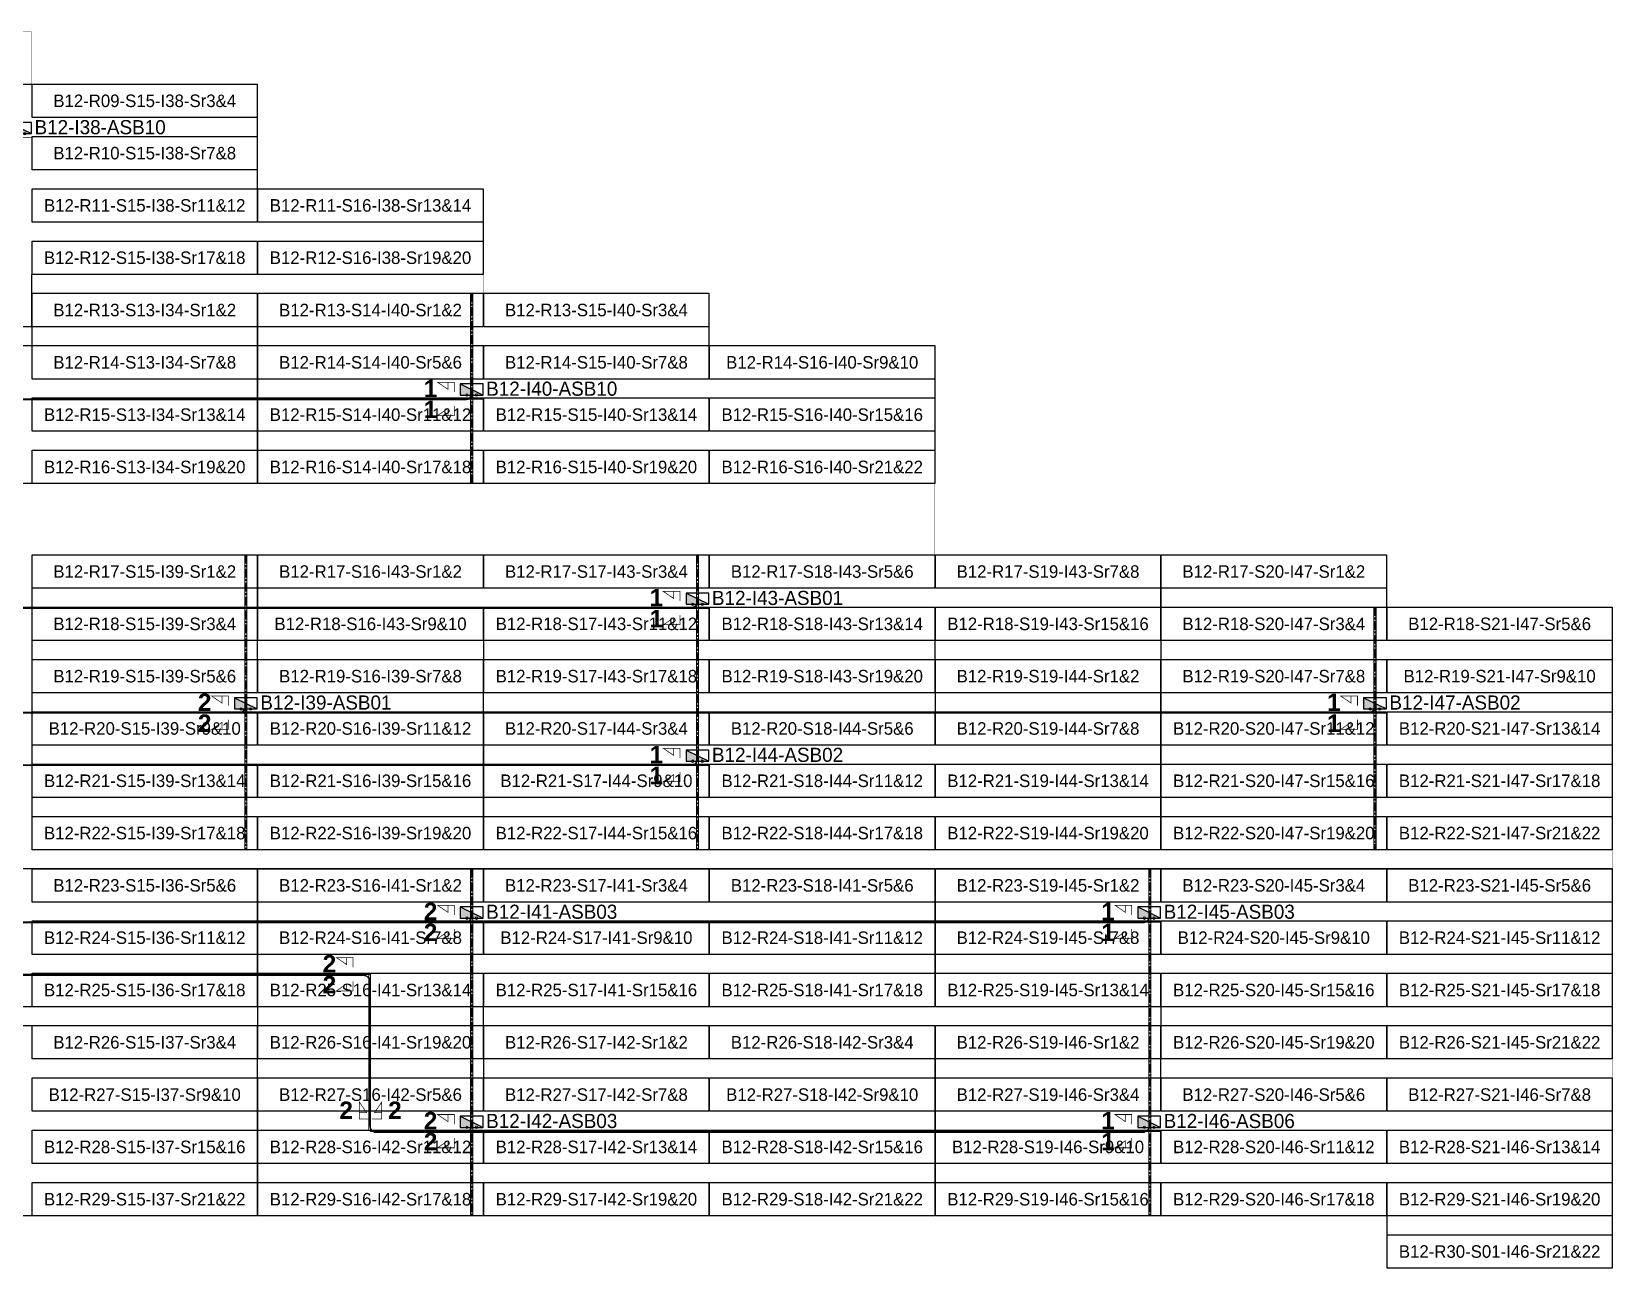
# Model space of a CAD drawing. Header units: metres. Extents: x 529297 to 529977, y 2674414 to 2674644.
# Drawn here: x 529750.7 to 529977.5, y 2674414.3 to 2674591.6 of the extents above; entities that cross this region are included whole.
import ezdxf
from ezdxf.enums import TextEntityAlignment as Align

# ---------------------------------------------------------------- set-up
doc = ezdxf.new("R2010")
doc.units = ezdxf.units.M
doc.linetypes.add('CENTER', pattern=[2, 1.25, -0.25, 0.25, -0.25])
doc.layers.add('Boundary-12.5 MW Block', color=6, linetype='Continuous', lineweight=9)
doc.layers.add('PILE', color=1, linetype='Continuous', lineweight=15)
for name, color, linetype in [('DC Trench BL-12', 40, 'Continuous'), ('E-Inverter Grouping', 2, 'Continuous'), ('Inverter Block-12', 7, 'Continuous'), ('LT Cable(AG) INV to LT Panel BL-12', 2, 'Continuous'), ('Messenger Wire Block-12 (Master Path)', 30, 'Continuous'), ('Messenger Wire Block-12 (MW Path)', 191, 'Continuous'), ('MMS Table Block-12', 8, 'Continuous'), ('Plan Line - DC BL-12', 40, 'Continuous'), ('Section Marking BL-12', 2, 'Continuous')]:
    doc.layers.add(name, color=color, linetype=linetype)
doc.styles.add('BoldTextStyle', font='arialbd.ttf')
doc.styles.get("Standard").update_dxf_attribs({"font": 'Adani Regular.ttf'})

# ---------------------------------------------------------------- blocks, each defined once
blk = doc.blocks.new('MMS Table (32.292 x 4.788)')
at = {"color": 0}
blk.add_lwpolyline([(0, -0.002), (0, 4.786), (32.292, 4.786), (32.292, -0.002)], close=True, dxfattribs=at)
at = {"color": 7}
blk.add_attdef('ID1', text='', height=1.8, dxfattribs=at).set_placement((16.146, 2.392), align=Align.MIDDLE_CENTER)
blk = doc.blocks.new('Inverter Block')
h = blk.add_hatch(color=0)
h.dxf.hatch_style = 1
h.paths.add_polyline_path([(-1.46, 2.27), (-1.46, 0.85), (1.46, 0.85)])
at = {"color": 0}
blk.add_lwpolyline([(1.46, 2.27), (-1.46, 2.27), (-1.46, 0.85), (1.46, 0.85)], close=True, dxfattribs=at)
blk.add_lwpolyline([(-1.46, 2.27), (1.46, 0.85)], dxfattribs=at)
at = {"layer": 'PILE'}
for centre in [(-0.61, 0.85), (0.61, 0.85)]:
    blk.add_circle(centre, 0.156, dxfattribs=at)
at = {"color": 7}
blk.add_attdef('ID', (-1.46, 3.01), '', height=1.8, dxfattribs=at)

msp = doc.modelspace()

# ---------------------------------------------------------------- linework, layer by layer
at = {"layer": 'Boundary-12.5 MW Block', "const_width": 0.05}
msp.add_lwpolyline([(529718.3, 2674591.58), (529750.69, 2674591.58), (529750.69, 2674584.08), (529783.08, 2674584.08), (529783.08, 2674569.08), (529815.48, 2674569.08), (529815.48, 2674554.08), (529847.87, 2674554.08), (529847.87, 2674546.58), (529880.26, 2674546.58), (529880.26, 2674516.58), (529945.04, 2674516.58), (529945.04, 2674509.08), (529977.44, 2674509.08), (529977.44, 2674414.29), (529945.14, 2674414.29), (529945.14, 2674421.79), (529297.3, 2674421.79)], dxfattribs=at)
at = {"layer": 'DC Trench BL-12', "color": 40, "const_width": 0.15}
for points in [[(529813.99, 2674554.08), (529813.69, 2674554.08), (529813.69, 2674526.79), (529813.99, 2674526.79)], [(529781.59, 2674516.58), (529781.29, 2674516.58), (529781.29, 2674474.29), (529781.59, 2674474.29)], [(529846.38, 2674516.58), (529846.08, 2674516.58), (529846.08, 2674474.29), (529846.38, 2674474.29)], [(529943.55, 2674509.08), (529943.25, 2674509.08), (529943.25, 2674474.29), (529943.55, 2674474.29)], [(529813.99, 2674471.58), (529813.69, 2674471.58), (529813.69, 2674421.79), (529813.99, 2674421.79)], [(529911.26, 2674471.58), (529910.96, 2674471.58), (529910.96, 2674421.79), (529911.26, 2674421.79)]]:
    msp.add_lwpolyline(points, close=True, dxfattribs=at)
at = {"layer": 'E-Inverter Grouping'}
for points in [[(529783.08, 2674584.08), (529783.08, 2674569.08), (529815.48, 2674569.08), (529815.48, 2674556.79), (529750.69, 2674556.79), (529750.69, 2674549.29), (529718.4, 2674549.29), (529718.4, 2674584.08)], [(529847.87, 2674546.58), (529880.26, 2674546.58), (529880.26, 2674526.79), (529783.18, 2674526.79), (529783.18, 2674554.08), (529847.87, 2674554.08)], [(529945.04, 2674509.08), (529977.44, 2674509.08), (529977.44, 2674474.29), (529912.75, 2674474.29), (529912.75, 2674516.58), (529945.04, 2674516.58)], [(529977.44, 2674444.29), (529912.75, 2674444.29), (529912.75, 2674451.79), (529880.36, 2674451.79), (529880.36, 2674471.58), (529977.44, 2674471.58)], [(529783.08, 2674421.79), (529686.01, 2674421.79), (529686.01, 2674441.58), (529718.4, 2674441.58), (529718.4, 2674449.08), (529783.08, 2674449.08)], [(529880.26, 2674421.79), (529783.18, 2674421.79), (529783.18, 2674441.58), (529815.58, 2674441.58), (529815.58, 2674449.08), (529880.26, 2674449.08)], [(529880.26, 2674421.79), (529783.18, 2674421.79), (529783.18, 2674441.58), (529815.58, 2674441.58), (529815.58, 2674449.08), (529880.26, 2674449.08)], [(529977.44, 2674414.29), (529945.14, 2674414.29), (529945.14, 2674421.79), (529880.36, 2674421.79), (529880.36, 2674449.08), (529912.65, 2674449.08), (529912.65, 2674441.58), (529977.44, 2674441.58)]]:
    msp.add_lwpolyline(points, close=True, dxfattribs=at)
at = {"layer": 'E-Inverter Grouping', "color": 3}
for points in [[(529783.08, 2674526.79), (529686.01, 2674526.79), (529686.01, 2674546.58), (529750.79, 2674546.58), (529750.79, 2674554.08), (529783.08, 2674554.08)], [(529783.08, 2674501.58), (529815.48, 2674501.58), (529815.48, 2674474.29), (529750.79, 2674474.29), (529750.79, 2674516.58), (529783.08, 2674516.58)], [(529912.65, 2674516.58), (529912.65, 2674504.29), (529880.26, 2674504.29), (529880.26, 2674496.79), (529815.58, 2674496.79), (529815.58, 2674504.29), (529783.18, 2674504.29), (529783.18, 2674516.58)], [(529912.65, 2674474.29), (529815.58, 2674474.29), (529815.58, 2674494.08), (529880.36, 2674494.08), (529880.36, 2674501.58), (529912.65, 2674501.58)], [(529686.01, 2674471.58), (529783.08, 2674471.58), (529783.08, 2674451.79), (529718.3, 2674451.79), (529718.3, 2674444.29), (529686.01, 2674444.29)], [(529783.18, 2674471.58), (529880.26, 2674471.58), (529880.26, 2674451.79), (529815.48, 2674451.79), (529815.48, 2674444.29), (529783.18, 2674444.29)]]:
    msp.add_lwpolyline(points, close=True, dxfattribs=at)
at = {"layer": 'LT Cable(AG) INV to LT Panel BL-12', "color": 5}
for points in [[(529584.52, 2674542.42), (529581.01, 2674542.42, -0.414214), (529580.11, 2674543.32), (529580.11, 2674546.31, 0.221878), (529579.79, 2674547), (529573.17, 2674552.55, -0.221878), (529572.85, 2674553.24), (529572.85, 2674554.98, 0.020432), (529572.84, 2674555.05), (529572.75, 2674556.21, -0.020432), (529572.75, 2674556.28), (529572.75, 2674560.44, -0.414214), (529573.65, 2674561.34), (529621.93, 2674561.34, -0.414214), (529622.83, 2674560.44), (529622.83, 2674539.74, 0.414214), (529623.73, 2674538.84), (529812.94, 2674538.84, 0.414214), (529813.84, 2674539.74), (529813.84, 2674540.19)], [(529579.49, 2674539.78), (529579.19, 2674539.78, 0.0576), (529578.99, 2674539.75), (529577.42, 2674539.38, -0.0576), (529577.21, 2674539.36), (529573.32, 2674539.36, 0.414214), (529572.42, 2674538.46), (529572.42, 2674518.41, 0.019682), (529572.43, 2674518.34), (529572.53, 2674517.01, -0.019682), (529572.53, 2674516.94), (529572.53, 2674457.22, 0.414214), (529573.43, 2674456.32), (529798.32, 2674456.32, -0.414214), (529799.22, 2674455.42), (529799.22, 2674434.72, 0.414214), (529800.12, 2674433.82), (529812.94, 2674433.82, 0.414214), (529813.84, 2674434.72), (529813.84, 2674435.19)], [(529579.49, 2674539.75), (529579.19, 2674539.75, 0.0576), (529578.99, 2674539.73), (529577.42, 2674539.36, -0.0576), (529577.21, 2674539.34), (529573.35, 2674539.34, 0.414214), (529572.45, 2674538.44), (529572.45, 2674518.41, 0.019682), (529572.45, 2674518.34), (529572.55, 2674517.02, -0.019682), (529572.56, 2674516.94), (529572.56, 2674464.75, 0.414214), (529573.46, 2674463.85), (529910.11, 2674463.85, 0.414214), (529911.01, 2674464.75), (529911.01, 2674465.19)], [(529579.49, 2674539.73), (529579.19, 2674539.73, 0.0576), (529578.99, 2674539.7), (529577.42, 2674539.33, -0.0576), (529577.21, 2674539.31), (529573.37, 2674539.31, 0.414214), (529572.47, 2674538.41), (529572.47, 2674518.41, 0.019682), (529572.48, 2674518.34), (529572.58, 2674517.02, -0.019682), (529572.58, 2674516.95), (529572.58, 2674464.77, 0.414214), (529573.48, 2674463.87), (529812.94, 2674463.87, 0.414214), (529813.84, 2674464.77), (529813.84, 2674465.19)], [(529581.48, 2674539.65), (529579.19, 2674539.65, 0.0576), (529578.99, 2674539.63), (529577.42, 2674539.26, -0.0576), (529577.21, 2674539.24), (529573.45, 2674539.24, 0.414214), (529572.55, 2674538.34), (529572.55, 2674518.41, 0.019682), (529572.55, 2674518.34), (529572.65, 2674517.02, -0.019682), (529572.66, 2674516.95), (529572.66, 2674487.35, 0.414214), (529573.56, 2674486.45), (529845.33, 2674486.45, 0.414214), (529846.23, 2674487.35), (529846.23, 2674487.69)], [(529581.48, 2674539.6), (529579.19, 2674539.6, 0.0576), (529578.99, 2674539.58), (529577.42, 2674539.21, -0.0576), (529577.21, 2674539.19), (529573.5, 2674539.19, 0.414214), (529572.6, 2674538.29), (529572.6, 2674518.42, 0.019682), (529572.6, 2674518.35), (529572.7, 2674517.02, -0.019682), (529572.71, 2674516.95), (529572.71, 2674494.9, 0.414214), (529573.61, 2674494), (529942.5, 2674494, 0.414214), (529943.4, 2674494.9), (529943.4, 2674495.19)], [(529583.64, 2674539.58), (529579.19, 2674539.58, 0.0576), (529578.99, 2674539.55), (529577.42, 2674539.18, -0.0576), (529577.21, 2674539.16), (529573.52, 2674539.16, 0.414214), (529572.62, 2674538.26), (529572.62, 2674518.42, 0.019682), (529572.63, 2674518.35), (529572.73, 2674517.02, -0.019682), (529572.73, 2674516.95), (529572.73, 2674494.92, 0.414214), (529573.63, 2674494.02), (529780.54, 2674494.02, 0.414214), (529781.44, 2674494.92), (529781.44, 2674495.19)], [(529583.64, 2674539.53), (529579.19, 2674539.53, 0.0576), (529578.99, 2674539.5), (529577.42, 2674539.13, -0.0576), (529577.21, 2674539.11), (529573.57, 2674539.11, 0.414214), (529572.67, 2674538.21), (529572.67, 2674518.42, 0.019682), (529572.68, 2674518.35), (529572.78, 2674517.02, -0.019682), (529572.78, 2674516.95), (529572.78, 2674509.97, 0.414214), (529573.68, 2674509.07), (529845.33, 2674509.07, 0.414214), (529846.23, 2674509.97), (529846.23, 2674510.19)]]:
    msp.add_lwpolyline(points, format="xyb", dxfattribs=at)
at = {"layer": 'LT Cable(AG) INV to LT Panel BL-12'}
msp.add_lwpolyline([(529580.51, 2674540.09), (529579.36, 2674540.09, 0.089777), (529579.04, 2674540.03), (529577.47, 2674539.44, -0.089777), (529577.15, 2674539.39), (529573.3, 2674539.39, 0.414214), (529572.4, 2674538.49), (529572.4, 2674518.41, 0.019682), (529572.4, 2674518.34), (529572.5, 2674517.01, -0.019682), (529572.51, 2674516.94), (529572.51, 2674457.2, 0.414214), (529573.41, 2674456.3), (529798.29, 2674456.3, -0.414214), (529799.19, 2674455.4), (529799.19, 2674434.7, 0.414214), (529800.09, 2674433.8), (529910.11, 2674433.8, 0.414214), (529911.01, 2674434.7), (529911.01, 2674435.19)], format="xyb", dxfattribs=at)
at = {"layer": 'Messenger Wire Block-12 (Master Path)'}
for points in [[(529622.93, 2674538.94), (529815.48, 2674538.94)], [(529572.65, 2674508.94), (529847.87, 2674508.94)], [(529572.65, 2674493.94), (529945.04, 2674493.94)], [(529572.65, 2674486.44), (529847.87, 2674486.44)], [(529572.65, 2674463.94), (529912.65, 2674463.94)], [(529572.65, 2674456.44), (529799.33, 2674456.44)], [(529799.33, 2674433.94), (529799.33, 2674456.44)], [(529799.33, 2674433.94), (529912.65, 2674433.94)]]:
    msp.add_lwpolyline(points, dxfattribs=at)
at = {"layer": 'Messenger Wire Block-12 (MW Path)', "const_width": 0.1}
for points in [[(529572.65, 2674576.44), (529750.69, 2674576.44)], [(529622.93, 2674538.94), (529815.48, 2674538.94)], [(529572.65, 2674508.94), (529847.87, 2674508.94)], [(529572.65, 2674493.94), (529945.04, 2674493.94)], [(529572.65, 2674486.44), (529847.87, 2674486.44)], [(529572.65, 2674463.94), (529912.65, 2674463.94)], [(529572.65, 2674456.44), (529799.33, 2674456.44)], [(529799.08, 2674433.94), (529799.08, 2674456.44)], [(529799.33, 2674433.94), (529912.65, 2674433.94)]]:
    msp.add_lwpolyline(points, dxfattribs=at)
at = {"layer": 'Plan Line - DC BL-12', "color": 6, "linetype": 'CENTER'}
for points in [[(529813.84, 2674554.08), (529813.84, 2674526.79)], [(529781.44, 2674516.58), (529781.44, 2674474.29)], [(529846.23, 2674516.58), (529846.23, 2674474.29)], [(529943.4, 2674509.08), (529943.4, 2674474.29)], [(529813.84, 2674471.58), (529813.84, 2674421.79)], [(529911.11, 2674471.58), (529911.11, 2674421.79)]]:
    msp.add_lwpolyline(points, dxfattribs=at)
at = {"layer": 'Section Marking BL-12', "color": 94, "lineweight": 35, "true_color": 0x00a500, "const_width": 0.1}
for points in [[(529811.34, 2674539.94), (529811.34, 2674541.33), (529808.94, 2674541.33), (529810.42, 2674540.32), (529810.42, 2674541.33)], [(529811.34, 2674537.94), (529811.34, 2674536.55), (529808.94, 2674536.55), (529810.42, 2674537.56), (529810.42, 2674536.55)], [(529843.73, 2674509.94), (529843.73, 2674511.33), (529841.33, 2674511.33), (529842.81, 2674510.32), (529842.81, 2674511.33)], [(529843.73, 2674507.94), (529843.73, 2674506.55), (529841.33, 2674506.55), (529842.81, 2674507.56), (529842.81, 2674506.55)], [(529778.94, 2674494.94), (529778.94, 2674496.33), (529776.54, 2674496.33), (529778.02, 2674495.32), (529778.02, 2674496.33)], [(529940.9, 2674494.94), (529940.9, 2674496.33), (529938.5, 2674496.33), (529939.98, 2674495.32), (529939.98, 2674496.33)], [(529778.94, 2674492.94), (529778.94, 2674491.55), (529776.54, 2674491.55), (529778.02, 2674492.56), (529778.02, 2674491.55)], [(529940.9, 2674492.94), (529940.9, 2674491.55), (529938.5, 2674491.55), (529939.98, 2674492.56), (529939.98, 2674491.55)], [(529843.73, 2674487.44), (529843.73, 2674488.83), (529841.33, 2674488.83), (529842.81, 2674487.82), (529842.81, 2674488.83)], [(529843.73, 2674485.44), (529843.73, 2674484.05), (529841.33, 2674484.05), (529842.81, 2674485.06), (529842.81, 2674484.05)], [(529811.34, 2674464.94), (529811.34, 2674466.33), (529808.94, 2674466.33), (529810.42, 2674465.32), (529810.42, 2674466.33)], [(529908.51, 2674464.94), (529908.51, 2674466.33), (529906.11, 2674466.33), (529907.59, 2674465.32), (529907.59, 2674466.33)], [(529811.34, 2674462.94), (529811.34, 2674461.55), (529808.94, 2674461.55), (529810.42, 2674462.56), (529810.42, 2674461.55)], [(529908.51, 2674462.94), (529908.51, 2674461.55), (529906.11, 2674461.55), (529907.59, 2674462.56), (529907.59, 2674461.55)], [(529796.83, 2674457.44), (529796.83, 2674458.83), (529794.43, 2674458.83), (529795.91, 2674457.82), (529795.91, 2674458.83)], [(529796.83, 2674455.44), (529796.83, 2674454.05), (529794.43, 2674454.05), (529795.91, 2674455.06), (529795.91, 2674454.05)], [(529799.13, 2674435.69), (529797.74, 2674435.69), (529797.74, 2674438.09), (529798.75, 2674436.61), (529797.74, 2674436.61)], [(529799.53, 2674435.69), (529800.92, 2674435.69), (529800.92, 2674438.09), (529799.91, 2674436.61), (529800.92, 2674436.61)], [(529811.34, 2674434.94), (529811.34, 2674436.33), (529808.94, 2674436.33), (529810.42, 2674435.32), (529810.42, 2674436.33)], [(529908.51, 2674434.94), (529908.51, 2674436.33), (529906.11, 2674436.33), (529907.59, 2674435.32), (529907.59, 2674436.33)], [(529811.34, 2674432.94), (529811.34, 2674431.55), (529808.94, 2674431.55), (529810.42, 2674432.56), (529810.42, 2674431.55)], [(529908.51, 2674432.94), (529908.51, 2674431.55), (529906.11, 2674431.55), (529907.59, 2674432.56), (529907.59, 2674431.55)]]:
    msp.add_lwpolyline(points, dxfattribs=at)

# ---------------------------------------------------------------- block references
at = {"layer": 'Inverter Block-12'}
ref = msp.add_blockref('Inverter Block', (529749.05, 2674576.03), dxfattribs=dict(at, xscale=1.124999999976148, yscale=1.124999999976148, zscale=1.124999999976148))
ref.add_attrib('ID', 'B12-I38-ASB10', (529751.13, 2674576.89), dxfattribs={"layer": '0', "color": 7, "height": 2.025})
ref = msp.add_blockref('Inverter Block', (529813.84, 2674538.53), dxfattribs=dict(at, xscale=1.124999999976148, yscale=1.124999999976148, zscale=1.124999999976148))
ref.add_attrib('ID', 'B12-I40-ASB10', (529815.91, 2674539.39), dxfattribs={"layer": '0', "color": 7, "height": 2.025})
ref = msp.add_blockref('Inverter Block', (529846.23, 2674508.53), dxfattribs=dict(at, xscale=1.124999999976148, yscale=1.124999999976148, zscale=1.124999999976148))
ref.add_attrib('ID', 'B12-I43-ASB01', (529848.3, 2674509.39), dxfattribs={"layer": '0', "color": 7, "height": 2.025})
ref = msp.add_blockref('Inverter Block', (529781.44, 2674493.53), dxfattribs=dict(at, xscale=1.124999999976148, yscale=1.124999999976148, zscale=1.124999999976148))
ref.add_attrib('ID', 'B12-I39-ASB01', (529783.52, 2674494.39), dxfattribs={"layer": '0', "color": 7, "height": 2.025})
ref = msp.add_blockref('Inverter Block', (529943.4, 2674493.53), dxfattribs=dict(at, xscale=1.124999999976148, yscale=1.124999999976148, zscale=1.124999999976148))
ref.add_attrib('ID', 'B12-I47-ASB02', (529945.48, 2674494.39), dxfattribs={"layer": '0', "color": 7, "height": 2.025})
ref = msp.add_blockref('Inverter Block', (529846.23, 2674486.03), dxfattribs=dict(at, xscale=1.124999999976148, yscale=1.124999999976148, zscale=1.124999999976148))
ref.add_attrib('ID', 'B12-I44-ASB02', (529848.3, 2674486.89), dxfattribs={"layer": '0', "color": 7, "height": 2.025})
ref = msp.add_blockref('Inverter Block', (529813.84, 2674463.53), dxfattribs=dict(at, xscale=1.124999999976148, yscale=1.124999999976148, zscale=1.124999999976148))
ref.add_attrib('ID', 'B12-I41-ASB03', (529815.91, 2674464.39), dxfattribs={"layer": '0', "color": 7, "height": 2.025})
ref = msp.add_blockref('Inverter Block', (529911.01, 2674463.53), dxfattribs=dict(at, xscale=1.124999999976148, yscale=1.124999999976148, zscale=1.124999999976148))
ref.add_attrib('ID', 'B12-I45-ASB03', (529913.09, 2674464.39), dxfattribs={"layer": '0', "color": 7, "height": 2.025})
ref = msp.add_blockref('Inverter Block', (529813.84, 2674433.53), dxfattribs=dict(at, xscale=1.124999999976148, yscale=1.124999999976148, zscale=1.124999999976148))
ref.add_attrib('ID', 'B12-I42-ASB03', (529815.91, 2674434.39), dxfattribs={"layer": '0', "color": 7, "height": 2.025})
ref = msp.add_blockref('Inverter Block', (529911.01, 2674433.53), dxfattribs=dict(at, xscale=1.124999999976148, yscale=1.124999999976148, zscale=1.124999999976148))
ref.add_attrib('ID', 'B12-I46-ASB06', (529913.09, 2674434.39), dxfattribs={"layer": '0', "color": 7, "height": 2.025})
at = {"layer": 'MMS Table Block-12'}
for p, values in [((529750.79, 2674579.29), {'ID1': 'B12-R09-S15-I38-Sr3&4'}), ((529750.79, 2674571.79), {'ID1': 'B12-R10-S15-I38-Sr7&8'}), ((529750.79, 2674564.29), {'ID1': 'B12-R11-S15-I38-Sr11&12'}), ((529783.18, 2674564.29), {'ID1': 'B12-R11-S16-I38-Sr13&14'}), ((529750.79, 2674556.79), {'ID1': 'B12-R12-S15-I38-Sr17&18'}), ((529783.18, 2674556.79), {'ID1': 'B12-R12-S16-I38-Sr19&20'}), ((529750.79, 2674549.29), {'ID1': 'B12-R13-S13-I34-Sr1&2'}), ((529783.18, 2674549.29), {'ID1': 'B12-R13-S14-I40-Sr1&2'}), ((529815.58, 2674549.29), {'ID1': 'B12-R13-S15-I40-Sr3&4'}), ((529750.79, 2674541.79), {'ID1': 'B12-R14-S13-I34-Sr7&8'}), ((529783.18, 2674541.79), {'ID1': 'B12-R14-S14-I40-Sr5&6'}), ((529815.58, 2674541.79), {'ID1': 'B12-R14-S15-I40-Sr7&8'}), ((529847.97, 2674541.79), {'ID1': 'B12-R14-S16-I40-Sr9&10'}), ((529750.79, 2674534.29), {'ID1': 'B12-R15-S13-I34-Sr13&14'}), ((529783.18, 2674534.29), {'ID1': 'B12-R15-S14-I40-Sr11&12'}), ((529815.58, 2674534.29), {'ID1': 'B12-R15-S15-I40-Sr13&14'}), ((529847.97, 2674534.29), {'ID1': 'B12-R15-S16-I40-Sr15&16'}), ((529750.79, 2674526.79), {'ID1': 'B12-R16-S13-I34-Sr19&20'}), ((529783.18, 2674526.79), {'ID1': 'B12-R16-S14-I40-Sr17&18'}), ((529815.58, 2674526.79), {'ID1': 'B12-R16-S15-I40-Sr19&20'}), ((529847.97, 2674526.79), {'ID1': 'B12-R16-S16-I40-Sr21&22'}), ((529750.79, 2674511.79), {'ID1': 'B12-R17-S15-I39-Sr1&2'}), ((529783.18, 2674511.79), {'ID1': 'B12-R17-S16-I43-Sr1&2'}), ((529815.58, 2674511.79), {'ID1': 'B12-R17-S17-I43-Sr3&4'}), ((529847.97, 2674511.79), {'ID1': 'B12-R17-S18-I43-Sr5&6'}), ((529880.36, 2674511.79), {'ID1': 'B12-R17-S19-I43-Sr7&8'}), ((529912.75, 2674511.79), {'ID1': 'B12-R17-S20-I47-Sr1&2'}), ((529750.79, 2674504.29), {'ID1': 'B12-R18-S15-I39-Sr3&4'}), ((529783.18, 2674504.29), {'ID1': 'B12-R18-S16-I43-Sr9&10'}), ((529815.58, 2674504.29), {'ID1': 'B12-R18-S17-I43-Sr11&12'}), ((529847.97, 2674504.29), {'ID1': 'B12-R18-S18-I43-Sr13&14'}), ((529880.36, 2674504.29), {'ID1': 'B12-R18-S19-I43-Sr15&16'}), ((529912.75, 2674504.29), {'ID1': 'B12-R18-S20-I47-Sr3&4'}), ((529945.14, 2674504.29), {'ID1': 'B12-R18-S21-I47-Sr5&6'}), ((529750.79, 2674496.79), {'ID1': 'B12-R19-S15-I39-Sr5&6'}), ((529783.18, 2674496.79), {'ID1': 'B12-R19-S16-I39-Sr7&8'}), ((529815.58, 2674496.79), {'ID1': 'B12-R19-S17-I43-Sr17&18'}), ((529847.97, 2674496.79), {'ID1': 'B12-R19-S18-I43-Sr19&20'}), ((529880.36, 2674496.79), {'ID1': 'B12-R19-S19-I44-Sr1&2'}), ((529912.75, 2674496.79), {'ID1': 'B12-R19-S20-I47-Sr7&8'}), ((529945.14, 2674496.79), {'ID1': 'B12-R19-S21-I47-Sr9&10'}), ((529750.79, 2674489.29), {'ID1': 'B12-R20-S15-I39-Sr9&10'}), ((529783.18, 2674489.29), {'ID1': 'B12-R20-S16-I39-Sr11&12'}), ((529815.58, 2674489.29), {'ID1': 'B12-R20-S17-I44-Sr3&4'}), ((529847.97, 2674489.29), {'ID1': 'B12-R20-S18-I44-Sr5&6'}), ((529880.36, 2674489.29), {'ID1': 'B12-R20-S19-I44-Sr7&8'}), ((529912.75, 2674489.29), {'ID1': 'B12-R20-S20-I47-Sr11&12'}), ((529945.14, 2674489.29), {'ID1': 'B12-R20-S21-I47-Sr13&14'}), ((529750.79, 2674481.79), {'ID1': 'B12-R21-S15-I39-Sr13&14'}), ((529783.18, 2674481.79), {'ID1': 'B12-R21-S16-I39-Sr15&16'}), ((529815.58, 2674481.79), {'ID1': 'B12-R21-S17-I44-Sr9&10'}), ((529847.97, 2674481.79), {'ID1': 'B12-R21-S18-I44-Sr11&12'}), ((529880.36, 2674481.79), {'ID1': 'B12-R21-S19-I44-Sr13&14'}), ((529912.75, 2674481.79), {'ID1': 'B12-R21-S20-I47-Sr15&16'}), ((529945.14, 2674481.79), {'ID1': 'B12-R21-S21-I47-Sr17&18'}), ((529750.79, 2674474.29), {'ID1': 'B12-R22-S15-I39-Sr17&18'}), ((529783.18, 2674474.29), {'ID1': 'B12-R22-S16-I39-Sr19&20'}), ((529815.58, 2674474.29), {'ID1': 'B12-R22-S17-I44-Sr15&16'}), ((529847.97, 2674474.29), {'ID1': 'B12-R22-S18-I44-Sr17&18'}), ((529880.36, 2674474.29), {'ID1': 'B12-R22-S19-I44-Sr19&20'}), ((529912.75, 2674474.29), {'ID1': 'B12-R22-S20-I47-Sr19&20'}), ((529945.14, 2674474.29), {'ID1': 'B12-R22-S21-I47-Sr21&22'}), ((529750.79, 2674466.79), {'ID1': 'B12-R23-S15-I36-Sr5&6'}), ((529783.18, 2674466.79), {'ID1': 'B12-R23-S16-I41-Sr1&2'}), ((529815.58, 2674466.79), {'ID1': 'B12-R23-S17-I41-Sr3&4'}), ((529847.97, 2674466.79), {'ID1': 'B12-R23-S18-I41-Sr5&6'}), ((529880.36, 2674466.79), {'ID1': 'B12-R23-S19-I45-Sr1&2'}), ((529912.75, 2674466.79), {'ID1': 'B12-R23-S20-I45-Sr3&4'}), ((529945.14, 2674466.79), {'ID1': 'B12-R23-S21-I45-Sr5&6'}), ((529750.79, 2674459.29), {'ID1': 'B12-R24-S15-I36-Sr11&12'}), ((529783.18, 2674459.29), {'ID1': 'B12-R24-S16-I41-Sr7&8'}), ((529815.58, 2674459.29), {'ID1': 'B12-R24-S17-I41-Sr9&10'}), ((529847.97, 2674459.29), {'ID1': 'B12-R24-S18-I41-Sr11&12'}), ((529880.36, 2674459.29), {'ID1': 'B12-R24-S19-I45-Sr7&8'}), ((529912.75, 2674459.29), {'ID1': 'B12-R24-S20-I45-Sr9&10'}), ((529945.14, 2674459.29), {'ID1': 'B12-R24-S21-I45-Sr11&12'}), ((529750.79, 2674451.79), {'ID1': 'B12-R25-S15-I36-Sr17&18'}), ((529783.18, 2674451.79), {'ID1': 'B12-R25-S16-I41-Sr13&14'}), ((529815.58, 2674451.79), {'ID1': 'B12-R25-S17-I41-Sr15&16'}), ((529847.97, 2674451.79), {'ID1': 'B12-R25-S18-I41-Sr17&18'}), ((529880.36, 2674451.79), {'ID1': 'B12-R25-S19-I45-Sr13&14'}), ((529912.75, 2674451.79), {'ID1': 'B12-R25-S20-I45-Sr15&16'}), ((529945.14, 2674451.79), {'ID1': 'B12-R25-S21-I45-Sr17&18'}), ((529750.79, 2674444.29), {'ID1': 'B12-R26-S15-I37-Sr3&4'}), ((529783.18, 2674444.29), {'ID1': 'B12-R26-S16-I41-Sr19&20'}), ((529815.58, 2674444.29), {'ID1': 'B12-R26-S17-I42-Sr1&2'}), ((529847.97, 2674444.29), {'ID1': 'B12-R26-S18-I42-Sr3&4'}), ((529880.36, 2674444.29), {'ID1': 'B12-R26-S19-I46-Sr1&2'}), ((529912.75, 2674444.29), {'ID1': 'B12-R26-S20-I45-Sr19&20'}), ((529945.14, 2674444.29), {'ID1': 'B12-R26-S21-I45-Sr21&22'}), ((529750.79, 2674436.79), {'ID1': 'B12-R27-S15-I37-Sr9&10'}), ((529783.18, 2674436.79), {'ID1': 'B12-R27-S16-I42-Sr5&6'}), ((529815.58, 2674436.79), {'ID1': 'B12-R27-S17-I42-Sr7&8'}), ((529847.97, 2674436.79), {'ID1': 'B12-R27-S18-I42-Sr9&10'}), ((529880.36, 2674436.79), {'ID1': 'B12-R27-S19-I46-Sr3&4'}), ((529912.75, 2674436.79), {'ID1': 'B12-R27-S20-I46-Sr5&6'}), ((529945.14, 2674436.79), {'ID1': 'B12-R27-S21-I46-Sr7&8'}), ((529750.79, 2674429.29), {'ID1': 'B12-R28-S15-I37-Sr15&16'}), ((529783.18, 2674429.29), {'ID1': 'B12-R28-S16-I42-Sr11&12'}), ((529815.58, 2674429.29), {'ID1': 'B12-R28-S17-I42-Sr13&14'}), ((529847.97, 2674429.29), {'ID1': 'B12-R28-S18-I42-Sr15&16'}), ((529880.36, 2674429.29), {'ID1': 'B12-R28-S19-I46-Sr9&10'}), ((529912.75, 2674429.29), {'ID1': 'B12-R28-S20-I46-Sr11&12'}), ((529945.14, 2674429.29), {'ID1': 'B12-R28-S21-I46-Sr13&14'}), ((529750.79, 2674421.79), {'ID1': 'B12-R29-S15-I37-Sr21&22'}), ((529783.18, 2674421.79), {'ID1': 'B12-R29-S16-I42-Sr17&18'}), ((529815.58, 2674421.79), {'ID1': 'B12-R29-S17-I42-Sr19&20'}), ((529847.97, 2674421.79), {'ID1': 'B12-R29-S18-I42-Sr21&22'}), ((529880.36, 2674421.79), {'ID1': 'B12-R29-S19-I46-Sr15&16'}), ((529912.75, 2674421.79), {'ID1': 'B12-R29-S20-I46-Sr17&18'}), ((529945.14, 2674421.79), {'ID1': 'B12-R29-S21-I46-Sr19&20'}), ((529945.14, 2674414.29), {'ID1': 'B12-R30-S01-I46-Sr21&22'})]:
    msp.add_blockref('MMS Table (32.292 x 4.788)', p, dxfattribs=at).add_auto_attribs(values)

# ---------------------------------------------------------------- texts
at = {"layer": 'Section Marking BL-12', "color": 94, "true_color": 0x00a500, "style": 'BoldTextStyle'}
for s, p in [('1', (529807.94, 2674540.44)), ('1', (529807.94, 2674537.44)), ('1', (529840.33, 2674510.44)), ('1', (529840.33, 2674507.44)), ('2', (529775.54, 2674495.44)), ('1', (529937.5, 2674495.44)), ('2', (529775.54, 2674492.44)), ('1', (529937.5, 2674492.44)), ('1', (529840.33, 2674487.94)), ('1', (529840.33, 2674484.94)), ('2', (529807.94, 2674465.44)), ('1', (529905.11, 2674465.44)), ('2', (529807.94, 2674462.44)), ('1', (529905.11, 2674462.44)), ('2', (529793.43, 2674457.94)), ('2', (529793.43, 2674454.94)), ('2', (529795.83, 2674436.94)), ('2', (529802.83, 2674436.94)), ('2', (529807.94, 2674435.44)), ('1', (529905.11, 2674435.44)), ('2', (529807.94, 2674432.44)), ('1', (529905.11, 2674432.44))]:
    msp.add_text(s, height=2.5, dxfattribs=at).set_placement(p, align=Align.MIDDLE_CENTER)

doc.saveas('drawing.dxf')
